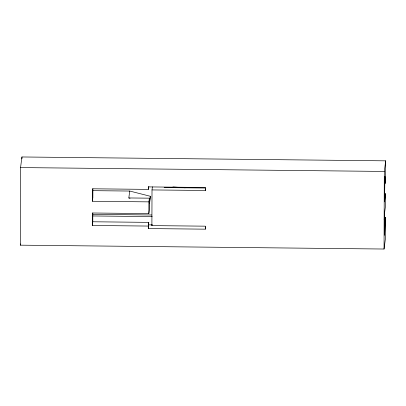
<?xml version="1.0" encoding="UTF-8"?>
<svg xmlns="http://www.w3.org/2000/svg" width="406" height="406" viewBox="0 0 406 406"><rect width="100%" height="100%" fill="white"/><g stroke="black" fill="none" stroke-linecap="round" stroke-linejoin="round"><path stroke-width="0.61" d="M384.249 217.459L385.517 217.469L385.451 238.429L384.056 249.03L20.3 245.168L20.549 167.571L21.944 156.97L385.7 160.832L385.634 181.792L385.421 183.395L384.924 176.483L384.523 201.904L385.593 193.769L384.33 193.753M21.939 158.817L21.944 156.97M92.294 225.472L92.781 221.772L148.784 222.366L148.297 226.066L92.294 225.472L92.335 212.998L148.85 213.597L149.337 209.897L149.352 204.908L150.261 198.006L150.266 196.255L129.732 191.048L92.507 190.653M129.732 191.048L128.824 197.955L149.378 198.174L148.89 201.868L92.375 201.269L92.411 188.795L148.413 189.389L148.819 186.308M92.781 221.772L92.812 213.038M92.888 188.841L92.857 197.57L92.375 201.269M205.644 226.7L205.319 229.167L148.286 228.563L148.297 226.066M148.413 189.389L148.423 186.897L205.451 187.501L205.441 190.495L152.011 189.927L151.895 225.604L205.329 226.172L205.319 229.167M148.286 228.563L148.784 222.366M148.85 213.597L148.89 201.868M149.378 198.174L149.357 203.162L150.266 196.255M384.056 249.03L384.304 171.439L385.7 160.832M385.593 193.769L385.558 205.497L384.482 213.632L384.573 235.353L385.517 217.469M20.3 245.168L20.462 243.92M152.011 189.927L152.417 186.846M151.895 225.604L152.057 224.371M205.441 190.495L205.603 189.262M20.549 167.571L384.304 171.439M164.151 187.587L205.766 188.029M92.852 214.358L151.768 214.987M92.639 215.962L152.189 216.596M384.04 219.057L385.304 219.073M148.774 224.863L151.945 224.899M172.92 186.953L185.217 187.811M128.824 197.955L130.032 198.26"/></g></svg>
